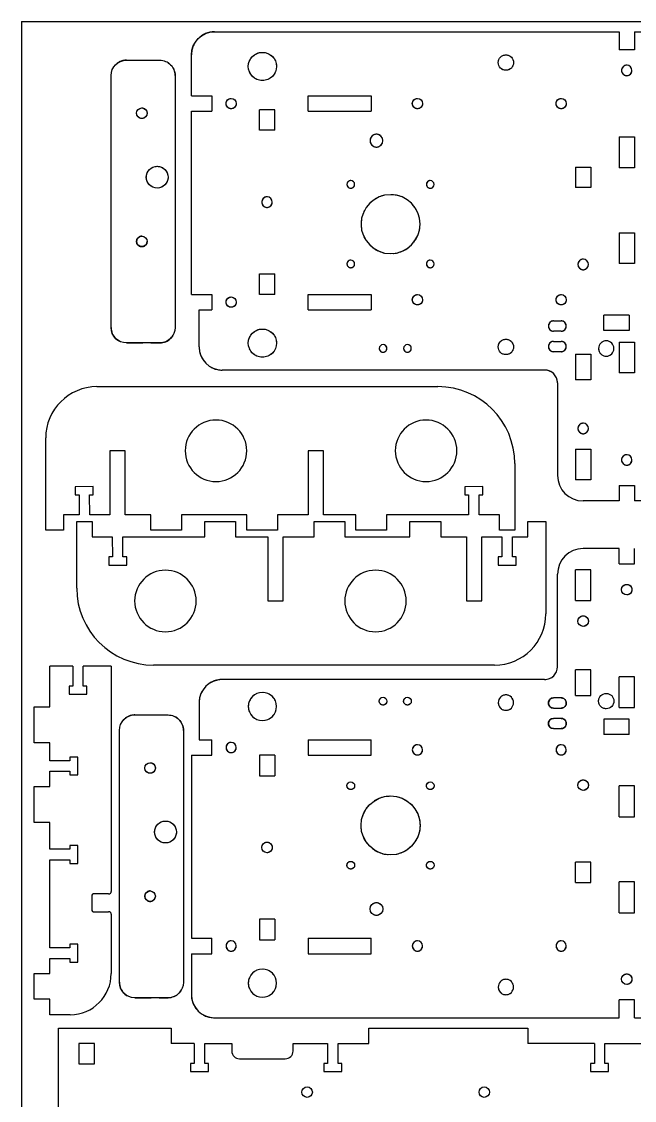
# Model space of a CAD drawing. Header units: millimetres. Extents: x -1447 to 1338, y -755 to 956.
# Drawn here: x -1447.2 to -1208.1, y 535.1 to 955.9 of the extents above; entities that cross this region are included whole.
import ezdxf

# ---------------------------------------------------------------- set-up
doc = ezdxf.new("R2010")
doc.units = ezdxf.units.MM
doc.linetypes.add('HIDDEN', pattern=[9.525, 6.35, -3.175])
doc.layers.get('0').update_dxf_attribs({"lineweight": 70})
doc.layers.add('Hidden', color=7, linetype='HIDDEN', lineweight=70)

msp = doc.modelspace()

# ---------------------------------------------------------------- linework, layer by layer
at = {"color": 7, "lineweight": -3}
for p, q in [((-1447.18, 955.92), (-167.18, 955.92)), ((-1447.18, 955.92), (-1447.18, 193.92)), ((-1371.92, 951.92), (-1214.08, 951.92)), ((-1214.08, 951.92), (-1214.08, 944.92)), ((-1208.08, 951.92), (-1073.08, 951.92)), ((-1208.08, 951.92), (-1208.08, 944.92)), ((-1380.92, 926.92), (-1380.92, 942.92)), ((-1208.08, 944.92), (-1214.08, 944.92)), ((-1406.26, 940.86), (-1393.26, 940.86)), ((-1412.26, 836.68), (-1412.26, 934.86)), ((-1387.26, 934.86), (-1387.26, 836.58)), ((-1380.92, 926.92), (-1372.92, 926.92)), ((-1372.92, 926.92), (-1372.92, 920.92)), ((-1335.37, 920.92), (-1335.37, 926.92)), ((-1335.37, 926.92), (-1310.78, 926.92)), ((-1310.78, 926.92), (-1310.78, 920.92)), ((-1380.92, 920.92), (-1372.92, 920.92)), ((-1380.92, 849.49), (-1380.92, 920.92)), ((-1354.42, 913.5), (-1354.42, 921.5)), ((-1348.42, 921.5), (-1354.42, 921.5)), ((-1348.42, 913.5), (-1348.42, 921.5)), ((-1335.37, 920.92), (-1310.78, 920.92)), ((-1348.42, 913.5), (-1354.42, 913.5)), ((-1214.08, 910.92), (-1208.08, 910.92)), ((-1214.08, 910.92), (-1214.08, 898.92)), ((-1208.08, 910.92), (-1208.08, 898.92)), ((-1231.08, 899.18), (-1225.08, 899.18)), ((-1231.08, 899.18), (-1231.08, 891.18)), ((-1225.08, 899.18), (-1225.08, 891.18)), ((-1208.08, 898.92), (-1214.08, 898.92)), ((-1225.08, 891.18), (-1231.08, 891.18)), ((-1214.08, 873.49), (-1208.08, 873.49)), ((-1214.08, 873.49), (-1214.08, 861.49)), ((-1208.08, 873.49), (-1208.08, 861.49)), ((-1208.08, 861.49), (-1214.08, 861.49)), ((-1354.42, 849.49), (-1354.42, 857.49)), ((-1354.42, 857.49), (-1348.42, 857.49)), ((-1348.42, 849.49), (-1348.42, 857.49)), ((-1380.92, 849.49), (-1372.92, 849.49)), ((-1372.92, 849.49), (-1372.92, 843.49)), ((-1348.42, 849.49), (-1354.42, 849.49)), ((-1335.37, 843.49), (-1335.37, 849.49)), ((-1335.37, 849.49), (-1310.78, 849.49)), ((-1310.78, 849.49), (-1310.78, 843.49)), ((-1377.92, 828.99), (-1377.92, 843.49)), ((-1377.92, 843.49), (-1372.92, 843.49)), ((-1335.37, 843.49), (-1310.78, 843.49)), ((-1239.65, 839.15), (-1236.65, 839.15)), ((-1210.08, 841.39), (-1220.08, 841.39)), ((-1220.08, 835.39), (-1220.08, 841.39)), ((-1210.08, 841.39), (-1210.08, 835.39)), ((-1412.26, 836.58), (-1412.26, 836.68)), ((-1236.65, 835.15), (-1239.65, 835.15)), ((-1210.08, 835.39), (-1220.08, 835.39)), ((-1393.26, 830.58), (-1406.26, 830.58)), ((-1239.65, 831.15), (-1236.65, 831.15)), ((-1214.08, 830.91), (-1214.08, 818.91)), ((-1214.08, 830.91), (-1208.08, 830.91)), ((-1208.08, 830.91), (-1208.08, 818.91)), ((-1236.65, 827.15), (-1239.65, 827.15)), ((-1231.08, 826.18), (-1225.08, 826.18)), ((-1231.08, 826.18), (-1231.08, 816.18)), ((-1225.08, 826.18), (-1225.08, 816.18)), ((-1243.1, 819.99), (-1368.92, 819.99)), ((-1208.08, 818.91), (-1214.08, 818.91)), ((-1417.77, 813.51), (-1284.77, 813.51)), ((-1238.1, 814.99), (-1238.1, 778.91)), ((-1225.08, 816.18), (-1231.08, 816.18)), ((-1437.77, 757.48), (-1437.77, 793.51)), ((-1412.77, 788.5), (-1412.77, 763.48)), ((-1406.77, 788.5), (-1412.77, 788.5)), ((-1406.77, 763.48), (-1406.77, 788.5)), ((-1335.34, 788.5), (-1335.34, 763.48)), ((-1329.34, 788.5), (-1335.34, 788.5)), ((-1329.34, 763.48), (-1329.34, 788.5)), ((-1231.08, 789.18), (-1231.08, 777.18)), ((-1231.08, 789.18), (-1225.08, 789.18)), ((-1225.08, 789.18), (-1225.08, 777.18)), ((-1254.77, 783.51), (-1254.77, 757.48)), ((-1419.22, 774.5), (-1426.22, 774.48)), ((-1426.22, 774.48), (-1426.22, 771.28)), ((-1419.21, 771.3), (-1419.22, 774.5)), ((-1267.27, 774.5), (-1274.27, 774.48)), ((-1274.27, 774.48), (-1274.27, 771.28)), ((-1267.26, 771.3), (-1267.27, 774.5)), ((-1225.08, 777.18), (-1231.08, 777.18)), ((-1214.08, 774.91), (-1214.08, 768.91)), ((-1214.08, 774.91), (-1208.08, 774.91)), ((-1208.08, 774.91), (-1208.08, 768.91)), ((-1426.22, 771.28), (-1424.77, 771.28)), ((-1424.77, 771.28), (-1424.77, 763.48)), ((-1420.66, 771.28), (-1419.21, 771.3)), ((-1420.58, 763.48), (-1420.66, 771.28)), ((-1274.27, 771.28), (-1272.82, 771.28)), ((-1272.82, 771.28), (-1272.82, 763.48)), ((-1268.71, 771.28), (-1267.26, 771.3)), ((-1268.63, 763.48), (-1268.71, 771.28)), ((-1214.08, 768.91), (-1228.1, 768.91)), ((-1073.08, 768.91), (-1208.08, 768.91)), ((-1424.77, 763.48), (-1430.77, 763.48)), ((-1430.77, 763.48), (-1430.77, 757.48)), ((-1412.77, 763.48), (-1420.58, 763.48)), ((-1396.77, 763.48), (-1406.77, 763.48)), ((-1396.77, 757.48), (-1396.77, 763.48)), ((-1384.77, 763.48), (-1384.77, 757.48)), ((-1359.34, 763.48), (-1384.77, 763.48)), ((-1359.34, 757.48), (-1359.34, 763.48)), ((-1347.34, 763.48), (-1347.34, 757.48)), ((-1335.34, 763.48), (-1347.34, 763.48)), ((-1316.77, 763.48), (-1329.34, 763.48)), ((-1316.77, 757.48), (-1316.77, 763.48)), ((-1272.82, 763.48), (-1304.77, 763.48)), ((-1304.77, 763.48), (-1304.77, 757.48)), ((-1260.77, 763.48), (-1268.63, 763.48)), ((-1260.77, 757.48), (-1260.77, 763.48)), ((-1425.66, 760.92), (-1419.66, 760.92)), ((-1425.66, 734.89), (-1425.66, 760.92)), ((-1419.66, 760.92), (-1419.66, 754.92)), ((-1375.66, 760.92), (-1363.66, 760.92)), ((-1375.66, 754.92), (-1375.66, 760.92)), ((-1363.66, 760.92), (-1363.66, 754.92)), ((-1333.09, 760.92), (-1321.09, 760.92)), ((-1333.09, 754.92), (-1333.09, 760.92)), ((-1321.09, 760.92), (-1321.09, 754.92)), ((-1295.66, 760.92), (-1283.66, 760.92)), ((-1295.66, 754.92), (-1295.66, 760.92)), ((-1283.66, 760.92), (-1283.66, 754.92)), ((-1249.66, 760.92), (-1242.66, 760.92)), ((-1249.66, 754.92), (-1249.66, 760.92)), ((-1242.66, 760.92), (-1242.66, 724.89)), ((-1430.77, 757.48), (-1437.77, 757.48)), ((-1419.66, 754.92), (-1411.8, 754.92)), ((-1411.8, 754.92), (-1411.72, 747.12)), ((-1407.61, 754.92), (-1375.66, 754.92)), ((-1407.61, 747.12), (-1407.61, 754.92)), ((-1384.77, 757.48), (-1396.77, 757.48)), ((-1363.66, 754.92), (-1351.09, 754.92)), ((-1347.34, 757.48), (-1359.34, 757.48)), ((-1351.09, 754.92), (-1351.09, 729.91)), ((-1345.09, 754.92), (-1333.09, 754.92)), ((-1345.09, 729.91), (-1345.09, 754.92)), ((-1321.09, 754.92), (-1295.66, 754.92)), ((-1304.77, 757.48), (-1316.77, 757.48)), ((-1283.66, 754.92), (-1273.66, 754.92)), ((-1273.66, 754.92), (-1273.66, 729.91)), ((-1267.66, 754.92), (-1259.85, 754.92)), ((-1267.66, 729.91), (-1267.66, 754.92)), ((-1254.77, 757.48), (-1260.77, 757.48)), ((-1259.85, 754.92), (-1259.77, 747.12)), ((-1255.66, 754.92), (-1249.66, 754.92)), ((-1255.66, 747.12), (-1255.66, 754.92)), ((-1214.08, 750.33), (-1228.1, 750.33)), ((-1214.08, 744.33), (-1214.08, 750.33)), ((-1208.08, 744.33), (-1208.08, 750.33)), ((-1411.72, 747.12), (-1413.17, 747.11)), ((-1413.17, 747.11), (-1413.16, 743.91)), ((-1406.16, 747.12), (-1407.61, 747.12)), ((-1406.16, 743.92), (-1406.16, 747.12)), ((-1259.77, 747.12), (-1261.22, 747.11)), ((-1261.22, 747.11), (-1261.21, 743.91)), ((-1254.21, 747.12), (-1255.66, 747.12)), ((-1254.21, 743.92), (-1254.21, 747.12)), ((-1413.16, 743.91), (-1406.16, 743.92)), ((-1261.21, 743.91), (-1254.21, 743.92)), ((-1231.08, 730.06), (-1231.08, 742.06)), ((-1225.08, 742.06), (-1231.08, 742.06)), ((-1225.08, 730.06), (-1225.08, 742.06)), ((-1214.08, 744.33), (-1208.08, 744.33)), ((-1238.1, 704.26), (-1238.1, 740.33)), ((-1351.09, 729.91), (-1345.09, 729.91)), ((-1273.66, 729.91), (-1267.66, 729.91)), ((-1231.08, 730.06), (-1225.08, 730.06)), ((-1427.21, 704.53), (-1436.21, 704.53)), ((-1436.21, 688.58), (-1436.21, 704.53)), ((-1427.21, 704.53), (-1427.21, 696.73)), ((-1412.21, 704.53), (-1423.11, 704.53)), ((-1423.11, 696.73), (-1423.11, 704.53)), ((-1412.21, 704.53), (-1412.21, 616.63)), ((-1262.66, 704.89), (-1395.66, 704.89)), ((-1231.08, 693.06), (-1231.08, 703.06)), ((-1225.08, 703.06), (-1231.08, 703.06)), ((-1225.08, 693.06), (-1225.08, 703.06)), ((-1243.1, 699.26), (-1368.92, 699.26)), ((-1214.08, 688.33), (-1214.08, 700.33)), ((-1208.08, 700.33), (-1214.08, 700.33)), ((-1208.08, 688.33), (-1208.08, 700.33)), ((-1428.66, 696.73), (-1428.66, 693.53)), ((-1427.21, 696.73), (-1428.66, 696.73)), ((-1421.66, 696.73), (-1423.11, 696.73)), ((-1421.66, 693.53), (-1421.66, 696.73)), ((-1428.66, 693.53), (-1421.66, 693.53)), ((-1377.92, 690.26), (-1377.92, 675.75)), ((-1236.65, 692.1), (-1239.65, 692.1)), ((-1231.08, 693.06), (-1225.08, 693.06)), ((-1442.21, 688.58), (-1436.21, 688.58)), ((-1442.21, 674.58), (-1442.21, 688.58)), ((-1239.65, 688.1), (-1236.65, 688.1)), ((-1214.08, 688.33), (-1208.08, 688.33)), ((-1403.02, 685.44), (-1390.02, 685.44)), ((-1236.65, 684.1), (-1239.65, 684.1)), ((-1220.08, 683.85), (-1220.08, 677.85)), ((-1210.08, 683.85), (-1220.08, 683.85)), ((-1210.08, 677.85), (-1210.08, 683.85)), ((-1409.02, 581.26), (-1409.02, 679.44)), ((-1384.02, 679.44), (-1384.02, 581.16)), ((-1239.65, 680.1), (-1236.65, 680.1)), ((-1210.08, 677.85), (-1220.08, 677.85)), ((-1436.21, 674.58), (-1442.21, 674.58)), ((-1436.21, 667.58), (-1436.21, 674.58)), ((-1377.92, 675.75), (-1372.92, 675.75)), ((-1372.92, 669.75), (-1372.92, 675.75)), ((-1335.37, 675.75), (-1335.37, 669.75)), ((-1335.37, 675.75), (-1310.78, 675.75)), ((-1310.78, 669.75), (-1310.78, 675.75)), ((-1380.92, 669.75), (-1372.92, 669.75)), ((-1380.92, 669.75), (-1380.92, 598.32)), ((-1348.42, 669.75), (-1354.42, 669.75)), ((-1354.42, 669.75), (-1354.42, 661.76)), ((-1348.42, 669.75), (-1348.42, 661.76)), ((-1335.37, 669.75), (-1310.78, 669.75)), ((-1428.41, 667.58), (-1436.21, 667.58)), ((-1428.41, 669.03), (-1428.41, 667.58)), ((-1425.21, 669.03), (-1428.41, 669.03)), ((-1425.21, 662.03), (-1425.21, 669.03)), ((-1436.21, 663.48), (-1428.41, 663.48)), ((-1436.21, 657.48), (-1436.21, 663.48)), ((-1428.41, 663.48), (-1428.41, 662.03)), ((-1428.41, 662.03), (-1425.21, 662.03)), ((-1354.42, 661.76), (-1348.42, 661.76)), ((-1442.21, 657.48), (-1436.21, 657.48)), ((-1442.21, 643.48), (-1442.21, 657.48)), ((-1214.08, 645.75), (-1214.08, 657.75)), ((-1208.08, 657.75), (-1214.08, 657.75)), ((-1208.08, 645.75), (-1208.08, 657.75)), ((-1214.08, 645.75), (-1208.08, 645.75)), ((-1436.21, 643.48), (-1442.21, 643.48)), ((-1436.21, 633.08), (-1436.21, 643.48)), ((-1428.41, 633.08), (-1436.21, 633.08)), ((-1428.41, 634.53), (-1428.41, 633.08)), ((-1425.21, 634.53), (-1428.41, 634.53)), ((-1425.21, 627.53), (-1425.21, 634.53)), ((-1436.21, 628.98), (-1428.41, 628.98)), ((-1436.21, 594.58), (-1436.21, 628.98)), ((-1428.41, 628.98), (-1428.41, 627.53)), ((-1428.41, 627.53), (-1425.21, 627.53)), ((-1231.08, 620.06), (-1231.08, 628.06)), ((-1225.08, 628.06), (-1231.08, 628.06)), ((-1225.08, 620.06), (-1225.08, 628.06)), ((-1231.08, 620.06), (-1225.08, 620.06)), ((-1214.08, 608.32), (-1214.08, 620.32)), ((-1208.08, 620.32), (-1214.08, 620.32)), ((-1208.08, 608.32), (-1208.08, 620.32)), ((-1419.71, 615.13), (-1419.71, 609.18)), ((-1413.21, 615.63), (-1419.21, 615.63)), ((-1419.21, 608.68), (-1413.21, 608.68)), ((-1412.21, 607.68), (-1412.21, 584.53)), ((-1214.08, 608.32), (-1208.08, 608.32)), ((-1354.42, 605.74), (-1354.42, 597.74)), ((-1348.42, 605.74), (-1354.42, 605.74)), ((-1348.42, 605.74), (-1348.42, 597.74)), ((-1380.92, 598.32), (-1372.92, 598.32)), ((-1372.92, 592.32), (-1372.92, 598.32)), ((-1354.42, 597.74), (-1348.42, 597.74)), ((-1335.37, 598.32), (-1335.37, 592.32)), ((-1335.37, 598.32), (-1310.78, 598.32)), ((-1310.78, 592.32), (-1310.78, 598.32)), ((-1428.41, 594.58), (-1436.21, 594.58)), ((-1428.41, 596.03), (-1428.41, 594.58)), ((-1425.21, 596.03), (-1428.41, 596.03)), ((-1425.21, 589.03), (-1425.21, 596.03)), ((-1436.21, 590.48), (-1428.41, 590.48)), ((-1436.21, 584.53), (-1436.21, 590.48)), ((-1428.41, 590.48), (-1428.41, 589.03)), ((-1380.92, 592.32), (-1372.92, 592.32)), ((-1380.92, 592.32), (-1380.92, 576.32)), ((-1335.37, 592.32), (-1310.78, 592.32)), ((-1428.41, 589.03), (-1425.21, 589.03)), ((-1442.21, 584.53), (-1436.21, 584.53)), ((-1442.21, 574.53), (-1442.21, 584.53)), ((-1409.02, 581.16), (-1409.02, 581.26)), ((-1436.21, 574.53), (-1442.21, 574.53)), ((-1436.21, 568.53), (-1436.21, 574.53)), ((-1390.02, 575.16), (-1403.02, 575.16)), ((-1214.08, 567.32), (-1214.08, 574.32)), ((-1208.08, 574.32), (-1214.08, 574.32)), ((-1208.08, 567.32), (-1208.08, 574.32)), ((-1428.21, 568.53), (-1436.21, 568.53)), ((-1371.92, 567.32), (-1214.08, 567.32)), ((-1208.08, 567.32), (-1073.08, 567.32)), ((-1432.78, 563.32), (-1388.78, 563.32)), ((-1432.78, 516.36), (-1432.78, 563.32)), ((-1388.78, 563.32), (-1388.78, 557.32)), ((-1311.67, 563.32), (-1249.71, 563.32)), ((-1311.67, 557.32), (-1311.67, 563.32)), ((-1249.71, 563.32), (-1249.71, 557.32)), ((-1424.78, 557.32), (-1424.78, 549.32)), ((-1418.78, 557.32), (-1424.78, 557.32)), ((-1418.78, 549.32), (-1418.78, 557.32)), ((-1379.83, 557.32), (-1388.78, 557.32)), ((-1379.83, 557.32), (-1379.83, 549.52)), ((-1375.73, 557.32), (-1365.15, 557.32)), ((-1375.73, 549.52), (-1375.73, 557.32)), ((-1365.15, 557.32), (-1365.15, 554.32)), ((-1341.28, 557.32), (-1327.77, 557.32)), ((-1341.28, 554.32), (-1341.28, 557.32)), ((-1327.77, 557.32), (-1327.77, 549.52)), ((-1323.67, 557.32), (-1311.67, 557.32)), ((-1323.67, 549.52), (-1323.67, 557.32)), ((-1223.71, 557.32), (-1249.71, 557.32)), ((-1223.71, 557.32), (-1223.71, 549.52)), ((-1219.61, 557.32), (-1201.66, 557.32)), ((-1219.61, 549.52), (-1219.61, 557.32)), ((-1362.15, 551.32), (-1344.28, 551.32)), ((-1424.78, 549.32), (-1418.78, 549.32)), ((-1381.28, 549.52), (-1381.28, 546.32)), ((-1379.83, 549.52), (-1381.28, 549.52)), ((-1374.28, 549.52), (-1375.73, 549.52)), ((-1374.28, 546.32), (-1374.28, 549.52)), ((-1329.22, 549.52), (-1329.22, 546.32)), ((-1327.77, 549.52), (-1329.22, 549.52)), ((-1322.22, 549.52), (-1323.67, 549.52)), ((-1322.22, 546.32), (-1322.22, 549.52)), ((-1225.16, 549.52), (-1225.16, 546.32)), ((-1223.71, 549.52), (-1225.16, 549.52)), ((-1218.16, 549.52), (-1219.61, 549.52)), ((-1218.16, 546.32), (-1218.16, 549.52)), ((-1381.28, 546.32), (-1374.28, 546.32)), ((-1329.22, 546.32), (-1322.22, 546.32)), ((-1225.16, 546.32), (-1218.16, 546.32))]:
    msp.add_line(p, q, dxfattribs=at)
for centre, radius in [((-1353.22, 938.42), 5.5), ((-1258.22, 939.92), 3), ((-1365.42, 923.92), 2), ((-1292.73, 923.92), 2), ((-1236.65, 923.92), 2), ((-1365.42, 846.49), 2), ((-1292.73, 847.42), 2), ((-1236.65, 847.42), 2), ((-1353.22, 830.49), 5.5), ((-1258.22, 828.99), 3), ((-1211.08, 734.33), 2.05), ((-1228.08, 722.05), 2.05), ((-1306.14, 690.82), 1.5), ((-1296.62, 690.82), 1.5), ((-1219.08, 690.85), 3), ((-1228.08, 658.06), 2.05), ((-1303.23, 642.34), 11.5), ((-1351.42, 633.75), 2.05), ((-1308.73, 609.76), 2.5), ((-1211.08, 582.38), 2.05), ((-1335.78, 538.32), 2.05), ((-1266.66, 538.32), 2.05)]:
    msp.add_circle(centre, radius, dxfattribs=at)
at = {"color": 7, "lineweight": -3, "extrusion": (8.67362e-19, -6.8615e-33, -1)}
msp.add_circle((1308.73, 909.48), 2.5, dxfattribs=at)
at = {"color": 7, "lineweight": -3, "extrusion": (8.67362e-19, 5.73362e-32, -1)}
for centre in [(1318.73, 892.4), (1287.73, 892.4), (1318.73, 861.4), (1287.73, 861.4)]:
    msp.add_circle(centre, 1.5, dxfattribs=at)
at = {"color": 7, "lineweight": -3, "extrusion": (7.81393e-31, -1.05592e-18, -1)}
msp.add_circle((1303.23, 876.9), 11.5, dxfattribs=at)
at = {"color": 7, "lineweight": -3, "extrusion": (-3.32189e-29, 5.55112e-17, -1)}
for centre in [(1306.14, 828.42), (1296.62, 828.42)]:
    msp.add_circle(centre, 1.5, dxfattribs=at)
at = {"color": 7, "lineweight": -3, "extrusion": (-3.49062e-15, 2.73146e-16, -1)}
for centre in [(1371.34, 788.5), (1289.37, 788.5)]:
    msp.add_circle(centre, 12, dxfattribs=at)
at = {"color": 7, "lineweight": -3, "extrusion": (3.49235e-15, -1.62123e-16, -1)}
for centre in [(1391.06, 729.91), (1309.09, 729.91)]:
    msp.add_circle(centre, 12, dxfattribs=at)
at = {"color": 7, "lineweight": -3, "extrusion": (-3.83702e-29, -1.6769e-17, -1)}
for centre in [(1258.22, 690.25), (1258.22, 579.32)]:
    msp.add_circle(centre, 3, dxfattribs=at)
at = {"color": 7, "lineweight": -3}
for centre, radius, start, end in [((-1236.65, 837.15), 2, 270, 90), ((-1236.65, 829.15), 2, 270, 90), ((-1368.92, 828.99), 9, 180, 270), ((-1243.1, 814.99), 5, 360, 90), ((-1417.77, 793.51), 20, 90, 180), ((-1284.77, 783.51), 30, 0, 90), ((-1228.1, 778.91), 10, 180, 270), ((-1228.1, 740.33), 10, 90, 180), ((-1395.66, 734.89), 30, 180, 270), ((-1262.66, 724.89), 20, 270, 0), ((-1243.1, 704.26), 5, 270, 0), ((-1368.92, 690.26), 9, 90, 180), ((-1239.65, 690.1), 2, 90, 270), ((-1239.65, 682.1), 2, 90, 270), ((-1419.21, 615.13), 0.5, 90, 180), ((-1413.21, 616.63), 1, 270, 0), ((-1419.21, 609.18), 0.5, 180, 270), ((-1413.21, 607.68), 1, 360, 90), ((-1428.21, 584.53), 16, 270, 0), ((-1371.92, 576.32), 9, 180, 270), ((-1362.15, 554.32), 3, 180, 270), ((-1344.28, 554.32), 3, 270, 0)]:
    msp.add_arc(centre, radius, start, end, dxfattribs=at)
at = {"color": 7, "lineweight": -3, "extrusion": (1.05487e-36, -1.84889e-32, -1)}
msp.add_ellipse((-1371.92, 942.92), major_axis=(0, 9), ratio=1, start_param=4.712446, end_param=6.283242, dxfattribs=at)
at = {"color": 7, "lineweight": -3, "extrusion": (-3.39764e-43, -1.2326e-32, -1)}
for centre, start_param, end_param in [((-1406.26, 934.86), 0, 1.570796), ((-1393.26, 836.58), 3.141593, 4.712389), ((-1403.02, 679.44), 0, 1.570796), ((-1390.02, 581.16), 3.141593, 4.712389)]:
    msp.add_ellipse(centre, major_axis=(-6, 0), ratio=1, start_param=start_param, end_param=end_param, dxfattribs=at)
at = {"color": 7, "lineweight": -3, "extrusion": (6.38429e-43, -1.2326e-32, -1)}
for centre in [(-1393.26, 934.86), (-1390.02, 679.44)]:
    msp.add_ellipse(centre, major_axis=(-6, 0), ratio=1, start_param=1.570796, end_param=3.141593, dxfattribs=at)
at = {"color": 7, "lineweight": -3, "extrusion": (1.05487e-36, -1.84889e-32, -1)}
for centre, major_axis in [((-1211.08, 936.87), (0, 2.05)), ((-1351.42, 885.49), (0, 2.05)), ((-1228.08, 861.18), (0, 2.05)), ((-1219.08, 828.39), (0, 3)), ((-1228.08, 797.19), (0, 2.05)), ((-1211.08, 784.92), (0, 2.05))]:
    msp.add_ellipse(centre, major_axis=major_axis, ratio=1, dxfattribs=at)
at = {"color": 7, "lineweight": -3}
for centre, major_axis in [((-1400.26, 920.17), (2.05, 0)), ((-1394.26, 895.21), (4.25, 0)), ((-1400.26, 870.17), (2.05, 0)), ((-1397.02, 664.75), (2.05, 0)), ((-1318.73, 657.84), (0, 1.5)), ((-1287.73, 657.84), (0, 1.5)), ((-1391.02, 639.79), (4.25, 0)), ((-1318.73, 626.84), (0, 1.5)), ((-1287.73, 626.84), (0, 1.5)), ((-1397.02, 614.75), (2.05, 0))]:
    msp.add_ellipse(centre, major_axis=major_axis, ratio=1, dxfattribs=at)
for centre in [(-1239.65, 837.15), (-1239.65, 829.15)]:
    msp.add_ellipse(centre, major_axis=(0, -2), ratio=1, start_param=3.141536, end_param=6.283128, dxfattribs=at)
at = {"color": 7, "lineweight": -3, "extrusion": (6.38315e-43, -1.2326e-32, -1)}
for centre in [(-1406.26, 836.58), (-1403.02, 581.16)]:
    msp.add_ellipse(centre, major_axis=(-6, 0), ratio=1, start_param=4.712389, end_param=6.283185, dxfattribs=at)
at = {"color": 7, "lineweight": -3, "extrusion": (-2.34701e-36, -1.2326e-32, -1)}
for centre, major_axis in [((-1353.22, 688.75), (0, -5.5)), ((-1365.42, 672.75), (0, -2)), ((-1292.73, 671.83), (0, -2)), ((-1236.65, 671.83), (0, -2)), ((-1365.42, 595.32), (0, -2)), ((-1292.73, 595.32), (0, -2)), ((-1236.65, 595.32), (0, -2)), ((-1353.22, 580.82), (0, -5.5))]:
    msp.add_ellipse(centre, major_axis=major_axis, ratio=1, dxfattribs=at)
for centre in [(-1236.65, 690.1), (-1236.65, 682.1)]:
    msp.add_ellipse(centre, major_axis=(0, -2), ratio=1, start_param=3.141402, end_param=6.282995, dxfattribs=at)
at = {"layer": 'Hidden', "lineweight": -3}
for p, q in [((-1371.92, 951.92), (-1371.92, 951.92)), ((-1380.92, 942.92), (-1380.92, 942.92)), ((-1380.92, 926.92), (-1380.92, 942.92)), ((-1353.22, 943.92), (-1353.22, 943.92)), ((-1258.22, 942.92), (-1258.22, 942.92)), ((-1406.26, 940.86), (-1406.26, 940.86)), ((-1406.26, 940.86), (-1393.26, 940.86)), ((-1393.26, 940.86), (-1393.26, 940.86)), ((-1412.26, 934.86), (-1412.26, 934.86)), ((-1387.26, 934.86), (-1387.26, 934.86)), ((-1258.22, 936.92), (-1258.22, 936.92)), ((-1353.22, 932.92), (-1353.22, 932.92)), ((-1380.92, 926.92), (-1380.92, 926.92)), ((-1365.42, 925.92), (-1365.42, 925.92)), ((-1292.73, 925.92), (-1292.73, 925.92)), ((-1236.65, 925.92), (-1236.65, 925.92)), ((-1365.42, 921.92), (-1365.42, 921.92)), ((-1292.73, 921.92), (-1292.73, 921.92)), ((-1236.65, 921.92), (-1236.65, 921.92)), ((-1380.92, 849.49), (-1380.92, 920.92)), ((-1380.92, 920.92), (-1380.92, 920.92)), ((-1354.42, 921.5), (-1354.42, 921.5)), ((-1348.42, 921.5), (-1348.42, 921.5)), ((-1354.42, 913.5), (-1354.42, 913.5)), ((-1348.42, 913.5), (-1348.42, 913.5)), ((-1308.73, 911.98), (-1308.73, 911.98)), ((-1308.73, 906.98), (-1308.73, 906.98)), ((-1318.73, 893.9), (-1318.73, 893.9)), ((-1287.73, 893.9), (-1287.73, 893.9)), ((-1318.73, 890.9), (-1318.73, 890.9)), ((-1303.23, 888.4), (-1303.23, 888.4)), ((-1287.73, 890.9), (-1287.73, 890.9)), ((-1318.73, 862.9), (-1318.73, 862.9)), ((-1303.23, 865.4), (-1303.23, 865.4)), ((-1287.73, 862.9), (-1287.73, 862.9)), ((-1318.73, 859.9), (-1318.73, 859.9)), ((-1287.73, 859.9), (-1287.73, 859.9)), ((-1354.42, 857.49), (-1354.42, 857.49)), ((-1348.42, 857.49), (-1348.42, 857.49)), ((-1380.92, 849.49), (-1380.92, 849.49)), ((-1365.42, 848.49), (-1365.42, 848.49)), ((-1292.73, 849.42), (-1292.73, 849.42)), ((-1236.65, 849.42), (-1236.65, 849.42)), ((-1377.92, 828.99), (-1377.92, 843.49)), ((-1377.92, 843.49), (-1377.92, 843.49)), ((-1365.42, 844.49), (-1365.42, 844.49)), ((-1292.73, 845.42), (-1292.73, 845.42)), ((-1236.65, 845.42), (-1236.65, 845.42)), ((-1239.65, 839.15), (-1239.65, 839.15)), ((-1236.65, 839.15), (-1236.65, 839.15)), ((-1210.08, 841.39), (-1210.08, 835.39)), ((-1210.08, 841.39), (-1210.08, 841.39)), ((-1412.26, 836.68), (-1412.26, 836.68)), ((-1412.26, 836.58), (-1412.26, 836.58)), ((-1387.26, 836.58), (-1387.26, 836.58)), ((-1353.22, 835.99), (-1353.22, 835.99)), ((-1239.65, 835.15), (-1239.65, 835.15)), ((-1236.65, 835.15), (-1236.65, 835.15)), ((-1210.08, 835.39), (-1210.08, 835.39)), ((-1406.26, 830.58), (-1393.26, 830.58)), ((-1406.26, 830.58), (-1406.26, 830.58)), ((-1393.26, 830.58), (-1393.26, 830.58)), ((-1306.14, 829.92), (-1306.14, 829.92)), ((-1296.62, 829.92), (-1296.62, 829.92)), ((-1258.22, 831.99), (-1258.22, 831.99)), ((-1239.65, 831.15), (-1239.65, 831.15)), ((-1236.65, 831.15), (-1236.65, 831.15)), ((-1377.92, 828.99), (-1377.92, 828.99)), ((-1353.22, 824.99), (-1353.22, 824.99)), ((-1306.14, 826.92), (-1306.14, 826.92)), ((-1296.62, 826.92), (-1296.62, 826.92)), ((-1258.22, 825.99), (-1258.22, 825.99)), ((-1239.65, 827.15), (-1239.65, 827.15)), ((-1236.65, 827.15), (-1236.65, 827.15)), ((-1368.92, 819.99), (-1368.92, 819.99)), ((-1243.1, 819.99), (-1243.1, 819.99)), ((-1238.1, 814.99), (-1238.1, 814.99)), ((-1272.82, 763.5), (-1272.82, 763.48)), ((-1407.61, 754.91), (-1407.61, 754.92)), ((-1238.1, 704.26), (-1238.1, 704.26)), ((-1368.92, 699.26), (-1368.92, 699.26)), ((-1243.1, 699.26), (-1243.1, 699.26)), ((-1377.92, 690.26), (-1377.92, 690.26)), ((-1377.92, 690.26), (-1377.92, 675.75)), ((-1353.22, 694.25), (-1353.22, 694.25)), ((-1306.14, 692.32), (-1306.14, 692.32)), ((-1296.62, 692.32), (-1296.62, 692.32)), ((-1258.22, 693.25), (-1258.22, 693.25)), ((-1239.65, 692.1), (-1239.65, 692.1)), ((-1236.65, 692.1), (-1236.65, 692.1)), ((-1306.14, 689.32), (-1306.14, 689.32)), ((-1296.62, 689.32), (-1296.62, 689.32)), ((-1258.22, 687.25), (-1258.22, 687.25)), ((-1239.65, 688.1), (-1239.65, 688.1)), ((-1236.65, 688.1), (-1236.65, 688.1)), ((-1403.02, 685.44), (-1403.02, 685.44)), ((-1403.02, 685.44), (-1390.02, 685.44)), ((-1390.02, 685.44), (-1390.02, 685.44)), ((-1353.22, 683.25), (-1353.22, 683.25)), ((-1239.65, 684.1), (-1239.65, 684.1)), ((-1236.65, 684.1), (-1236.65, 684.1)), ((-1210.08, 677.85), (-1210.08, 683.85)), ((-1210.08, 683.85), (-1210.08, 683.85)), ((-1409.02, 679.44), (-1409.02, 679.44)), ((-1384.02, 679.44), (-1384.02, 679.44)), ((-1239.65, 680.1), (-1239.65, 680.1)), ((-1236.65, 680.1), (-1236.65, 680.1)), ((-1210.08, 677.85), (-1210.08, 677.85)), ((-1377.92, 675.75), (-1377.92, 675.75)), ((-1365.42, 674.75), (-1365.42, 674.75)), ((-1292.73, 673.83), (-1292.73, 673.83)), ((-1236.65, 673.83), (-1236.65, 673.83)), ((-1380.92, 669.75), (-1380.92, 669.75)), ((-1380.92, 669.75), (-1380.92, 598.32)), ((-1365.42, 670.75), (-1365.42, 670.75)), ((-1292.73, 669.83), (-1292.73, 669.83)), ((-1236.65, 669.83), (-1236.65, 669.83)), ((-1354.42, 661.76), (-1354.42, 661.76)), ((-1348.42, 661.76), (-1348.42, 661.76)), ((-1318.73, 659.34), (-1318.73, 659.34)), ((-1287.73, 659.34), (-1287.73, 659.34)), ((-1318.73, 656.34), (-1318.73, 656.34)), ((-1303.23, 653.84), (-1303.23, 653.84)), ((-1287.73, 656.34), (-1287.73, 656.34)), ((-1318.73, 628.34), (-1318.73, 628.34)), ((-1303.23, 630.84), (-1303.23, 630.84)), ((-1287.73, 628.34), (-1287.73, 628.34)), ((-1318.73, 625.34), (-1318.73, 625.34)), ((-1287.73, 625.34), (-1287.73, 625.34)), ((-1308.73, 612.26), (-1308.73, 612.26)), ((-1308.73, 607.26), (-1308.73, 607.26)), ((-1354.42, 605.74), (-1354.42, 605.74)), ((-1348.42, 605.74), (-1348.42, 605.74)), ((-1380.92, 598.32), (-1380.92, 598.32)), ((-1354.42, 597.74), (-1354.42, 597.74)), ((-1348.42, 597.74), (-1348.42, 597.74)), ((-1365.42, 597.32), (-1365.42, 597.32)), ((-1292.73, 597.32), (-1292.73, 597.32)), ((-1236.65, 597.32), (-1236.65, 597.32)), ((-1380.92, 592.32), (-1380.92, 576.32)), ((-1380.92, 592.32), (-1380.92, 592.32)), ((-1365.42, 593.32), (-1365.42, 593.32)), ((-1292.73, 593.32), (-1292.73, 593.32)), ((-1236.65, 593.32), (-1236.65, 593.32)), ((-1353.22, 586.32), (-1353.22, 586.32)), ((-1409.02, 581.26), (-1409.02, 581.26)), ((-1409.02, 581.16), (-1409.02, 581.16)), ((-1384.02, 581.16), (-1384.02, 581.16)), ((-1258.22, 582.32), (-1258.22, 582.32)), ((-1403.02, 575.16), (-1390.02, 575.16)), ((-1403.02, 575.16), (-1403.02, 575.16)), ((-1390.02, 575.16), (-1390.02, 575.16)), ((-1380.92, 576.32), (-1380.92, 576.32)), ((-1353.22, 575.32), (-1353.22, 575.32)), ((-1258.22, 576.32), (-1258.22, 576.32)), ((-1371.92, 567.32), (-1371.92, 567.32))]:
    msp.add_line(p, q, dxfattribs=at)
for centre, radius in [((-1258.22, 939.92), 3), ((-1258.22, 828.99), 3), ((-1306.14, 690.82), 1.5), ((-1296.62, 690.82), 1.5), ((-1318.73, 657.84), 1.5), ((-1287.73, 657.84), 1.5), ((-1303.23, 642.34), 11.5), ((-1318.73, 626.84), 1.5), ((-1287.73, 626.84), 1.5), ((-1308.73, 609.76), 2.5)]:
    msp.add_circle(centre, radius, dxfattribs=at)
at = {"layer": 'Hidden', "lineweight": -3, "extrusion": (7.98627e-28, -3.67592e-16, -1)}
for centre in [(1211.08, 936.87), (1228.08, 861.18)]:
    msp.add_circle(centre, 2.05, dxfattribs=at)
at = {"layer": 'Hidden', "lineweight": -3, "extrusion": (1.7434e-16, 1.08603e-30, -1)}
msp.add_circle((1308.73, 909.48), 2.5, dxfattribs=at)
at = {"layer": 'Hidden', "lineweight": -3, "extrusion": (4.54915e-29, -1.99116e-17, -1)}
msp.add_circle((1303.23, 876.9), 11.5, dxfattribs=at)
at = {"layer": 'Hidden', "lineweight": -3, "extrusion": (-1.20603e-28, 5.55112e-17, -1)}
for centre in [(1351.42, 885.49), (1228.08, 797.19), (1211.08, 784.92)]:
    msp.add_circle(centre, 2.05, dxfattribs=at)
at = {"layer": 'Hidden', "lineweight": -3, "extrusion": (-7.67407e-28, 3.44632e-16, -1)}
for centre in [(1306.14, 828.42), (1296.62, 828.42)]:
    msp.add_circle(centre, 1.5, dxfattribs=at)
at = {"layer": 'Hidden', "lineweight": -3, "extrusion": (5.20189e-28, -2.33609e-16, -1)}
msp.add_circle((1219.08, 828.39), 3, dxfattribs=at)
at = {"layer": 'Hidden', "lineweight": -3, "extrusion": (8.67362e-19, -5.93869e-32, -1)}
for centre in [(1353.22, 688.75), (1353.22, 580.82)]:
    msp.add_circle(centre, 5.5, dxfattribs=at)
at = {"layer": 'Hidden', "lineweight": -3, "extrusion": (2.89988e-16, -1.96488e-29, -1)}
for centre in [(1258.22, 690.25), (1258.22, 579.32)]:
    msp.add_circle(centre, 3, dxfattribs=at)
at = {"layer": 'Hidden', "lineweight": -3, "extrusion": (-2.15973e-16, 1.06159e-29, -1)}
for centre in [(1365.42, 672.75), (1292.73, 671.83), (1236.65, 671.83), (1365.42, 595.32), (1292.73, 595.32), (1236.65, 595.32)]:
    msp.add_circle(centre, 2, dxfattribs=at)
at = {"layer": 'Hidden', "lineweight": -3}
for centre, radius, start, end in [((-1371.92, 942.92), 9, 90, 180), ((-1239.65, 837.15), 2, 90, 270), ((-1239.65, 829.15), 2, 90, 270), ((-1368.92, 828.99), 9, 180, 270), ((-1243.1, 814.99), 5, 360, 90), ((-1243.1, 704.26), 5, 270, 0), ((-1368.92, 690.26), 9, 90, 180), ((-1236.65, 690.1), 2, 270, 90), ((-1236.65, 682.1), 2, 270, 90)]:
    msp.add_arc(centre, radius, start, end, dxfattribs=at)
for centre, major_axis in [((-1353.22, 938.42), (0, -5.5)), ((-1365.42, 923.92), (0, -2)), ((-1292.73, 923.92), (0, -2)), ((-1236.65, 923.92), (0, -2)), ((-1400.26, 920.17), (2.05, 0)), ((-1394.26, 895.21), (4.25, 0)), ((-1365.42, 846.49), (0, -2)), ((-1292.73, 847.42), (0, -2)), ((-1236.65, 847.42), (0, -2)), ((-1353.22, 830.49), (0, -5.5)), ((-1211.08, 734.33), (0, 2.05)), ((-1228.08, 722.05), (0, 2.05)), ((-1219.08, 690.85), (0, 3)), ((-1397.02, 664.75), (2.05, 0)), ((-1228.08, 658.06), (0, 2.05)), ((-1391.02, 639.79), (4.25, 0)), ((-1351.42, 633.75), (0, 2.05)), ((-1211.08, 582.38), (0, 2.05))]:
    msp.add_ellipse(centre, major_axis=major_axis, ratio=1, dxfattribs=at)
for centre, major_axis, ratio, start_param, end_param in [((-1406.26, 934.86), (6, 0), 1, 1.570796, 3.141593), ((-1393.26, 934.86), (6, 0), 1, 0, 1.570796), ((-1236.65, 837.15), (0, -2), 1, 6.282995, 9.424588), ((-1406.26, 836.58), (6, 0), 1, 3.141593, 4.712389), ((-1393.26, 836.58), (6, 0), 1, 4.712389, 6.283185), ((-1236.65, 829.15), (0, -2), 1, 6.282995, 9.424588), ((-1270.77, 763.5), (-2.05, 0), 0.000108, 6.261183, 6.305187), ((-1409.66, 754.91), (2.05, 0), 0.000108, 6.261183, 6.305187), ((-1403.02, 679.44), (6, 0), 1, 1.570796, 3.141593), ((-1390.02, 679.44), (6, 0), 1, 0, 1.570796), ((-1403.02, 581.16), (6, 0), 1, 3.141593, 4.712389), ((-1390.02, 581.16), (6, 0), 1, 4.712389, 6.283185), ((-1371.92, 576.32), (0, 9), 1, 1.570853, 3.14165)]:
    msp.add_ellipse(centre, major_axis=major_axis, ratio=ratio, start_param=start_param, end_param=end_param, dxfattribs=at)
at = {"layer": 'Hidden', "lineweight": -3, "extrusion": (2.34701e-36, -1.2326e-32, -1)}
for centre in [(-1318.73, 892.4), (-1287.73, 892.4), (-1318.73, 861.4), (-1287.73, 861.4)]:
    msp.add_ellipse(centre, major_axis=(0, 1.5), ratio=1, dxfattribs=at)
at = {"layer": 'Hidden', "lineweight": -3, "extrusion": (3.31829e-43, -1.2326e-32, -1)}
for centre in [(-1400.26, 870.17), (-1397.02, 614.75)]:
    msp.add_ellipse(centre, major_axis=(-2.05, 0), ratio=1, dxfattribs=at)
at = {"layer": 'Hidden', "lineweight": -3, "extrusion": (-1.40649e-36, -2.46519e-32, -1)}
for centre in [(-1239.65, 690.1), (-1239.65, 682.1)]:
    msp.add_ellipse(centre, major_axis=(0, -2), ratio=1, start_param=6.283128, end_param=9.424721, dxfattribs=at)

doc.saveas('drawing.dxf')
